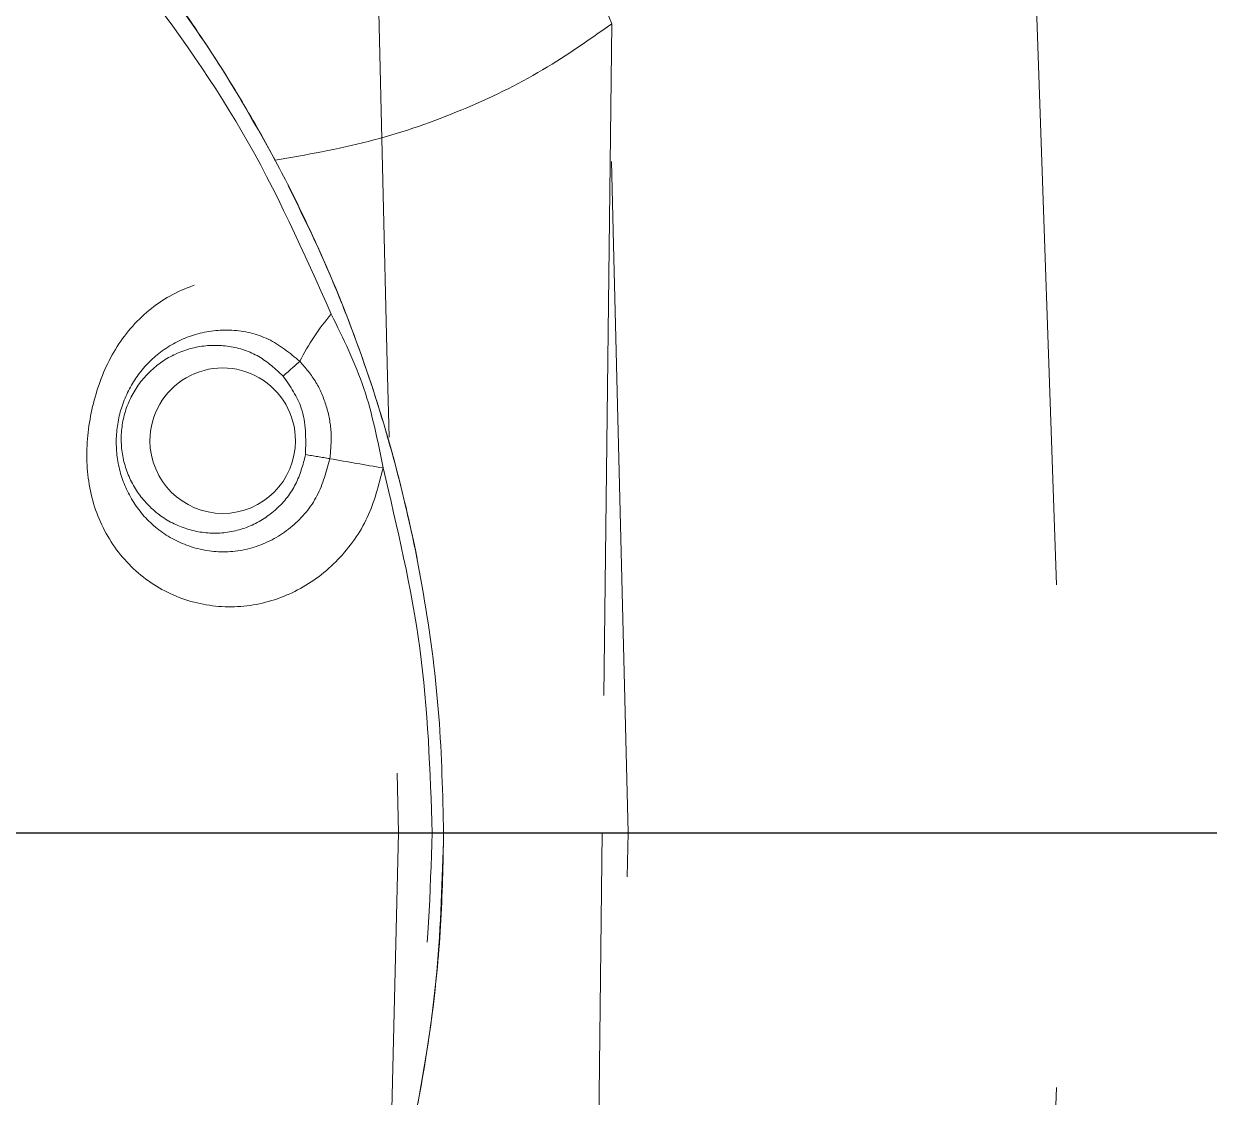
# Model space of a CAD drawing. Header units: millimetres. Extents: x 126 to 938, y 244 to 707.
# Drawn here: x 714.38 to 716.621, y 560.688 to 562.717 of the extents above; entities that cross this region are included whole.
import ezdxf

# ---------------------------------------------------------------- set-up
doc = ezdxf.new("R2010")
doc.units = ezdxf.units.MM
doc.linetypes.add('HIDDEN', pattern=[1.905, 1.27, -0.635])

msp = doc.modelspace()

# ---------------------------------------------------------------- linework, layer by layer
at = {"color": 7, "linetype": 'HIDDEN', "lineweight": 18}
for p, q in [((716.288, 562.9258), (716.3487, 561.1873)), ((715.492, 562.7171), (715.4737, 561.1873)), ((716.3487, 561.1873), (708.5987, 561.1873)), ((715.0888, 561.1873), (709.5201, 561.1873)), ((709.8055, 561.1873), (715.1524, 561.1873)), ((714.2533, 561.1873), (716.3487, 561.1873)), ((715.1737, 561.1873), (715.4737, 561.1873)), ((715.4398, 558.3494), (715.4737, 561.1873)), ((720.4298, 561.1873), (715.5225, 561.1873)), ((716.2876, 559.4372), (716.3487, 561.1873))]:
    msp.add_line(p, q, dxfattribs=at)
at = {"color": 7, "linetype": 'Continuous', "lineweight": 25}
msp.add_line((713.0737, 561.1873), (721.9737, 561.1873), dxfattribs=at)
at = {"color": 7, "linetype": 'HIDDEN', "lineweight": 18, "flags": 128}
for points in [[(715.0398, 563.205), (715.0673, 562.075), (715.0888, 561.1873)], [(715.5225, 561.1873), (715.4949, 562.2999), (715.4733, 563.1741)], [(714.902, 562.079), (714.8993, 562.0765), (714.896, 562.0737), (714.8924, 562.0705), (714.8885, 562.067), (714.8842, 562.0632), (714.8798, 562.0592), (714.8752, 562.0552), (714.8705, 562.051)], [(715.0888, 561.1873), (715.0614, 560.0575), (715.0398, 559.1698)], [(715.5225, 561.1873), (715.3993, 561.1872), (715.2874, 561.1873), (715.1815, 561.1872), (715.0888, 561.1873)], [(715.4733, 559.2002), (715.5008, 560.313), (715.5225, 561.1873)]]:
    msp.add_lwpolyline(points, dxfattribs=at)
at = {"color": 7, "linetype": 'HIDDEN', "lineweight": 18}
for centre, radius, start, end in [((712.4737, 561.1872), 5.95, 2.00006, 86.80824), ((712.4737, 561.1872), 5.95, 2.00004, 86.80827), ((712.4737, 561.1873), 5.9354, 1.99996, 88.00004), ((712.4737, 561.1873), 5.5, 270, 90), ((712.4737, 561.1873), 5.5, 270, 90), ((715.2924, 561.8833), 0.4367, 139.2842, 153.3719), ((714.7562, 561.9289), 0.1375, 359.9994, 180.0006), ((714.7562, 561.9289), 0.1375, 359.9994, 180.0006), ((714.7562, 561.9289), 0.1375, 180.0019, 359.9981), ((714.7562, 561.9289), 0.1375, 180.0019, 359.9981), ((702.5713, 486.8855), 76.0254, 80.622481, 80.657614), ((716.3576, 569.6239), 7.8546, 259.7418, 260.48555), ((715.144, 562.0494), 0.8622, 270.5618, 271.9753), ((712.4737, 561.1873), 5.9354, 272.00007, 357.99993), ((712.4737, 561.1873), 5.95, 271.99999, 358.00001), ((712.4737, 561.1872), 5.95, 271.99993, 358.00007)]:
    msp.add_arc(centre, radius, start, end, dxfattribs=at)
for points, knots in [([(712.6612, 567.1424), (712.8404, 567.1324), (713.1987, 567.1123), (713.7325, 567.0228), (714.2581, 566.8877), (714.7649, 566.7048), (715.2391, 566.4835), (715.6788, 566.2295), (716.0881, 565.9453), (716.4717, 565.6287), (716.8495, 565.2597), (717.2124, 564.8343), (717.5493, 564.3501), (717.8365, 563.8355), (718.0704, 563.2956), (718.2541, 562.7362), (718.3289, 562.3517), (718.3663, 562.1595)], [0, 0, 0, 0, 0.065567, 0.131073, 0.19746, 0.26369, 0.327713, 0.388479, 0.449099, 0.509626, 0.570066, 0.641911, 0.713662, 0.78533, 0.856935, 0.928487, 1, 1, 1, 1]), ([(717.7591, 561.8391), (717.7498, 561.9057), (717.7308, 562.0417), (717.692, 562.2484), (717.6439, 562.4619), (717.5897, 562.6633), (717.5297, 562.8574), (717.4631, 563.0492), (717.38, 563.2606), (717.2687, 563.5106), (717.1258, 563.7891), (716.9464, 564.0891), (716.7456, 564.379), (716.5318, 564.6465), (716.3342, 564.8636), (716.1537, 565.0423), (716.0274, 565.157), (715.9354, 565.2359), (715.8851, 565.278), (715.8332, 565.3203), (715.7797, 565.3627), (715.7245, 565.4052), (715.6553, 565.4572), (715.5546, 565.5299), (715.4465, 565.6034), (715.3418, 565.6707), (715.2563, 565.7235), (715.1611, 565.7797), (715.0559, 565.8388), (714.8899, 565.9269), (714.6707, 566.0319), (714.4068, 566.1408), (714.1418, 566.235), (713.8724, 566.3153), (713.5952, 566.3832), (713.4129, 566.4159), (713.3242, 566.4318)], [0, 0, 0, 0, 0.029426, 0.060112, 0.092057, 0.125263, 0.151382, 0.18101, 0.214148, 0.250797, 0.300791, 0.35111, 0.403767, 0.455071, 0.50096, 0.532204, 0.566267, 0.575655, 0.585236, 0.59501, 0.604977, 0.615136, 0.625489, 0.642908, 0.669503, 0.68271, 0.697383, 0.713523, 0.731127, 0.750197, 0.795839, 0.837478, 0.875118, 0.918933, 0.960558, 1, 1, 1, 1]), ([(713.3706, 566.4226), (713.4996, 566.3988), (713.7853, 566.3462), (714.2144, 566.2169), (714.6537, 566.0467), (715.0702, 565.8411), (715.4615, 565.6044), (715.8254, 565.3388), (716.1602, 565.0476), (716.4972, 564.6993), (716.8233, 564.2885), (717.1228, 563.8129), (717.3664, 563.319), (717.553, 562.814), (717.6823, 562.3429), (717.7281, 562.0381), (717.7478, 561.9067)], [0, 0, 0, 0, 0.058393, 0.129283, 0.19916, 0.267999, 0.335799, 0.402573, 0.468349, 0.533163, 0.618111, 0.701402, 0.783004, 0.862851, 0.940852, 1, 1, 1, 1]), ([(715.492, 562.7171), (715.4594, 562.7904), (715.3945, 562.9367), (715.3125, 563.1583), (715.2467, 563.3733), (715.2022, 563.5726), (715.1813, 563.7458), (715.1848, 563.8875), (715.2113, 563.9934), (715.2634, 564.0686), (715.3133, 564.0831), (715.3368, 564.0899)], [0, 0, 0, 0, 0.1615591, 0.3223416, 0.4755858, 0.6144077, 0.7330255, 0.8265977, 0.8978156, 0.9520489, 1, 1, 1, 1]), ([(716.3541, 564.0407), (716.3375, 563.9643), (716.305, 563.8152), (716.2333, 563.6026), (716.1433, 563.3999), (716.026, 563.1996), (715.8772, 563.0093), (715.6981, 562.8401), (715.5603, 562.7579), (715.492, 562.7171)], [0, 0, 0, 0, 0.1435764, 0.2803097, 0.4114067, 0.5505926, 0.7057657, 0.854201, 1, 1, 1, 1]), ([(714.6003, 562.8509), (714.6311, 562.8101), (714.6834, 562.7411), (714.7551, 562.6327), (714.8181, 562.5287), (714.8804, 562.4135), (714.9363, 562.2969), (714.985, 562.1814), (715.0482, 562.0107), (715.113, 561.7806), (715.1642, 561.4849), (715.1705, 561.2871), (715.1737, 561.1877)], [0, 0, 0, 0, 0.085624, 0.14488, 0.217583, 0.289251, 0.364141, 0.434059, 0.499005, 0.668827, 0.833706, 1, 1, 1, 1]), ([(714.9614, 562.1681), (714.9093, 562.2851), (714.8049, 562.5194), (714.6529, 562.7259), (714.5767, 562.8292)], [0, 0, 0, 0, 0.499372, 1, 1, 1, 1]), ([(714.8554, 562.459), (714.8216, 562.5195), (714.7548, 562.6391), (714.6747, 562.7503), (714.6352, 562.8053)], [0, 0, 0, 0, 0.50577, 1, 1, 1, 1]), ([(715.492, 562.7171), (715.4461, 562.6849), (715.3535, 562.62), (715.1978, 562.5466), (715.0313, 562.4897), (714.9145, 562.4693), (714.8554, 562.459)], [0, 0, 0, 0, 0.241932, 0.487963, 0.741215, 1, 1, 1, 1]), ([(715.1737, 561.1873), (715.172, 561.2608), (715.1685, 561.4075), (715.1405, 561.6267), (715.0963, 561.842), (715.0343, 562.0522), (714.9561, 562.2589), (714.8895, 562.3914), (714.8554, 562.459)], [0, 0, 0, 0, 0.166629, 0.332273, 0.500123, 0.664021, 0.82859, 1, 1, 1, 1]), ([(715.0593, 561.8774), (715.0513, 561.8454), (715.0353, 561.7819), (714.9778, 561.7012), (714.9008, 561.6421), (714.8088, 561.612), (714.7122, 561.6152), (714.6224, 561.6523), (714.5507, 561.7196), (714.5067, 561.8087), (714.4951, 561.9078), (714.5098, 562.006), (714.5457, 562.0985), (714.6081, 562.1753), (714.6925, 562.2254), (714.7879, 562.2416), (714.884, 562.2241), (714.9356, 562.1868), (714.9614, 562.1681)], [0, 0, 0, 0, 0.063697, 0.126656, 0.188715, 0.250105, 0.311341, 0.372987, 0.435405, 0.498652, 0.562527, 0.626726, 0.690434, 0.753524, 0.81578, 0.877327, 0.938516, 1, 1, 1, 1]), ([(714.9614, 562.1681), (714.984, 562.122), (715.0295, 562.0295), (715.0493, 561.9282), (715.0593, 561.8774)], [0, 0, 0, 0, 0.4976299, 1, 1, 1, 1]), ([(714.9588, 561.8949), (714.9523, 561.8708), (714.9394, 561.8226), (714.8905, 561.7642), (714.8261, 561.7263), (714.7533, 561.7145), (714.683, 561.7289), (714.6238, 561.7651), (714.5811, 561.8169), (714.5573, 561.8775), (714.5525, 561.9411), (714.5659, 562.0029), (714.5968, 562.0589), (714.6439, 562.1043), (714.7048, 562.1337), (714.7741, 562.1415), (714.8455, 562.1253), (714.883, 562.0945), (714.902, 562.079)], [0, 0, 0, 0, 0.067864, 0.135647, 0.202941, 0.269092, 0.333491, 0.395824, 0.456099, 0.514586, 0.571839, 0.628672, 0.686056, 0.744804, 0.805466, 0.868326, 0.933312, 1, 1, 1, 1]), ([(714.8705, 562.051), (714.8559, 562.0645), (714.8267, 562.0915), (714.7688, 562.1102), (714.7088, 562.1095), (714.6523, 562.0887), (714.6057, 562.0507), (714.5741, 561.9995), (714.5612, 561.9407), (714.5684, 561.881), (714.5946, 561.8269), (714.637, 561.7842), (714.6911, 561.7578), (714.7509, 561.7509), (714.8097, 561.7646), (714.8599, 561.7974), (714.8977, 561.8449), (714.9078, 561.8833), (714.9128, 561.9025)], [0, 0, 0, 0, 0.062579, 0.12507, 0.187548, 0.250037, 0.312537, 0.37504, 0.437526, 0.50002, 0.562516, 0.625029, 0.687551, 0.750073, 0.812573, 0.875035, 0.937507, 1, 1, 1, 1]), ([(714.902, 562.079), (714.9129, 562.0662), (714.9345, 562.0408), (714.9534, 561.9944), (714.9635, 561.9452), (714.9604, 561.9119), (714.9588, 561.8949)], [0, 0, 0, 0, 0.251858, 0.49841, 0.744753, 1, 1, 1, 1]), ([(714.9128, 561.9025), (714.9134, 561.9329), (714.9145, 561.9871), (714.884, 562.0315), (714.8705, 562.051)], [0, 0, 0, 0, 0.559807, 1, 1, 1, 1]), ([(715.1524, 561.1873), (715.1484, 561.3042), (715.1402, 561.5374), (715.0862, 561.7643), (715.0593, 561.8774)], [0, 0, 0, 0, 0.501693, 1, 1, 1, 1]), ([(715.1737, 561.1877), (715.1726, 561.129), (715.1704, 561.0109), (715.1523, 560.8335), (715.126, 560.6739), (715.0939, 560.5313), (715.059, 560.4048), (715.0165, 560.2761), (714.9669, 560.1478), (714.909, 560.0184), (714.8413, 559.8863), (714.7669, 559.7596), (714.6903, 559.6438), (714.6082, 559.5318), (714.5068, 559.4076), (714.3787, 559.2703), (714.2366, 559.1392), (714.0988, 559.0291), (713.9609, 558.9318), (713.8174, 558.8431), (713.6619, 558.7607), (713.4485, 558.6645), (713.1701, 558.5711), (712.823, 558.5003), (712.5895, 558.4916), (712.4737, 558.4873)], [0, 0, 0, 0, 0.041535, 0.083542, 0.126021, 0.15593, 0.186865, 0.218829, 0.25182, 0.284108, 0.319087, 0.356755, 0.388016, 0.417253, 0.455023, 0.501325, 0.550052, 0.591622, 0.626033, 0.66942, 0.710885, 0.750427, 0.834945, 0.918136, 1, 1, 1, 1]), ([(715.1737, 561.1873), (715.1712, 561.0995), (715.1662, 560.9226), (715.1262, 560.6623), (715.0621, 560.4033), (714.9842, 560.1854), (714.9004, 559.9995), (714.8181, 559.8437), (714.731, 559.7029), (714.6357, 559.5675), (714.5258, 559.4288), (714.3944, 559.286), (714.2576, 559.1582), (714.1367, 559.0585), (714.0214, 558.9735), (713.9023, 558.8946), (713.7744, 558.8196), (713.641, 558.7512), (713.4694, 558.6747), (713.2555, 558.5982), (712.9962, 558.5342), (712.7351, 558.4945), (712.5605, 558.4897), (712.4737, 558.4873)], [0, 0, 0, 0, 0.062052, 0.125158, 0.185866, 0.250609, 0.288542, 0.330085, 0.375236, 0.40553, 0.447234, 0.500345, 0.542655, 0.579609, 0.611203, 0.64392, 0.680696, 0.716029, 0.749918, 0.813588, 0.876492, 0.938629, 1, 1, 1, 1]), ([(712.652, 558.53), (712.7637, 558.5415), (712.9862, 558.5642), (713.3113, 558.6508), (713.623, 558.774), (713.9167, 558.9357), (714.188, 559.1324), (714.4324, 559.361), (714.6465, 559.6183), (714.8268, 559.9004), (714.9705, 560.2027), (715.0744, 560.5211), (715.1404, 560.8508), (715.1484, 561.0748), (715.1524, 561.1873)], [0, 0, 0, 0, 0.083838, 0.166939, 0.250413, 0.333831, 0.416736, 0.500268, 0.583257, 0.666208, 0.749798, 0.83271, 0.916013, 1, 1, 1, 1])]:
    msp.add_open_spline(points, degree=3, knots=knots, dxfattribs=at)

doc.saveas('drawing.dxf')
